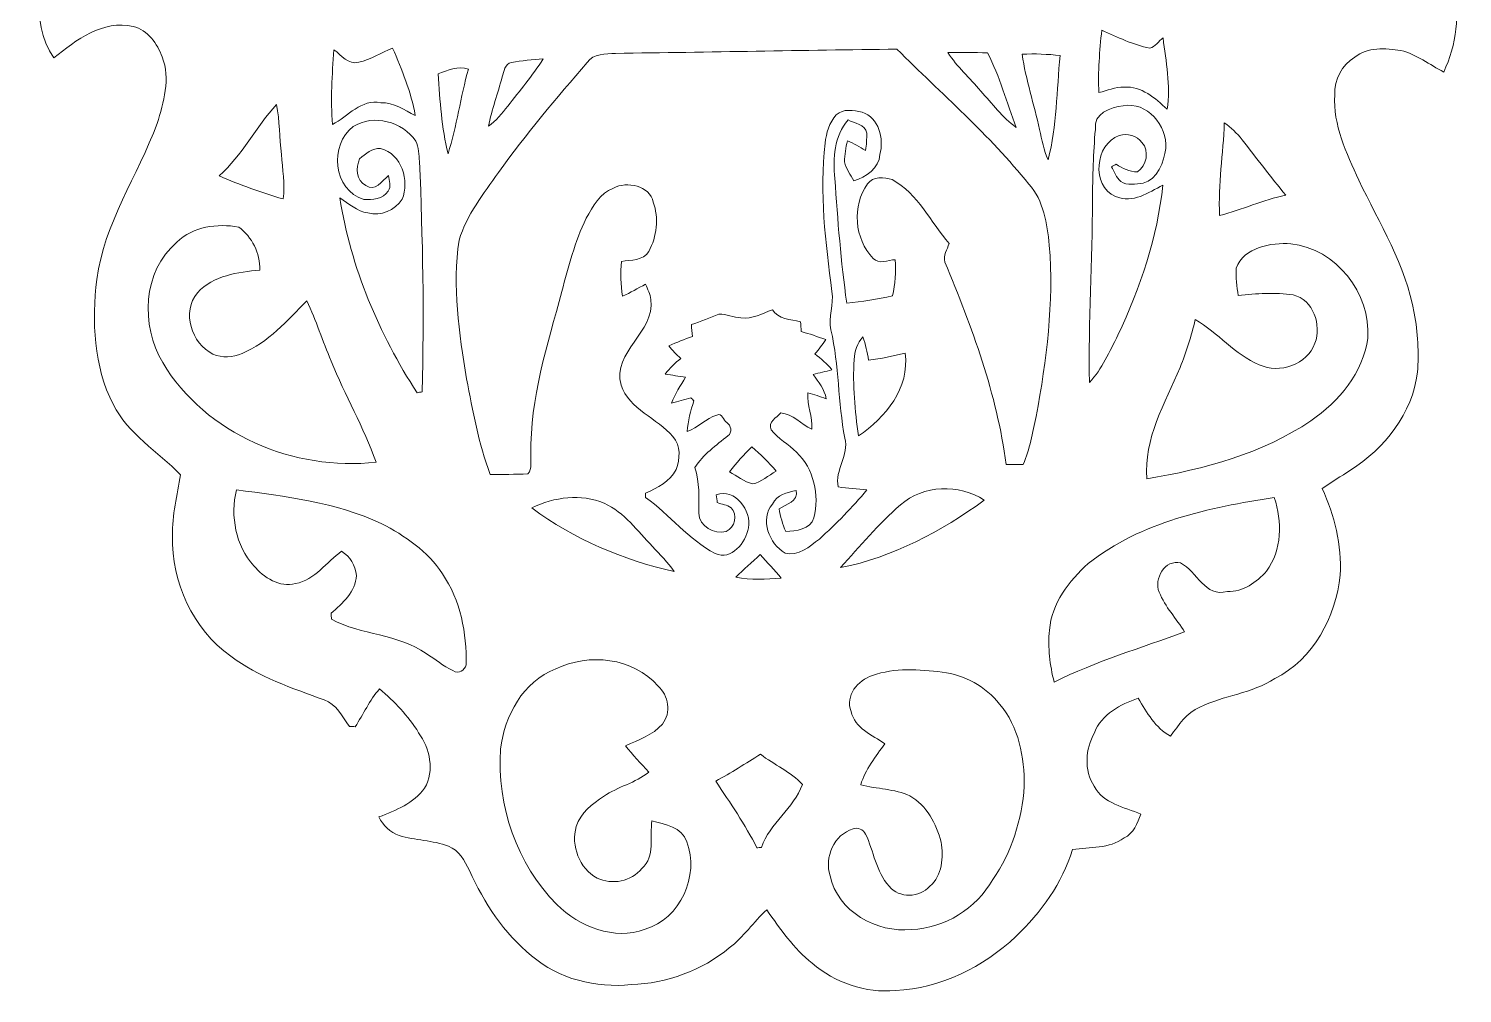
# Model space of a CAD drawing. Header units: centimetres. Extents: x -12.8 to 12.7, y -16.4 to 16.5.
# Drawn here: x -12.77 to 12.68, y -16.42 to 0.7 of the extents above; entities that cross this region are included whole.
import ezdxf

# ---------------------------------------------------------------- set-up
doc = ezdxf.new("R2010")
doc.units = ezdxf.units.CM
doc.header["$MEASUREMENT"] = 0
doc.layers.add('Layer 1', color=7, linetype='Continuous')

msp = doc.modelspace()

# ---------------------------------------------------------------- linework, layer by layer
at = {"layer": 'Layer 1', "color": 250, "lineweight": 9}
for points, knots in [([(-0.75076, 16.33927), (0.03523, 16.51989), (0.88049, 16.08598), (1.27207, 15.39771), (1.27207, 15.39771), (1.56276, 14.95356), (1.58922, 14.40076), (1.53313, 13.88747), (1.53313, 13.88747), (2.05629, 14.15452), (2.63661, 14.37606), (3.23492, 14.32985), (3.23492, 14.32985), (4.1465, 14.26176), (4.99282, 13.48283), (5.01292, 12.54621), (5.01292, 12.54621), (5.04961, 12.04773), (4.75751, 11.62687), (4.45765, 11.26245), (4.45765, 11.26245), (4.93672, 11.23387), (5.41791, 11.29808), (5.89593, 11.23034), (5.89593, 11.23034), (6.5274, 11.1418), (7.16804, 10.97387), (7.69404, 10.59887), (7.69404, 10.59887), (8.34703, 10.18295), (8.79117, 9.48374), (8.97039, 8.73797), (8.97039, 8.73797), (9.04516, 8.27054), (8.98273, 7.79711), (8.92488, 7.3318), (8.92488, 7.3318), (8.88924, 7.02982), (8.88924, 6.67845), (9.10409, 6.43751), (9.10409, 6.43751), (9.25825, 6.22901), (9.53024, 6.11965), (9.60926, 5.85542), (9.60926, 5.85542), (9.4424, 5.76441), (9.2893, 5.63), (9.08997, 5.62365), (9.08997, 5.62365), (8.91782, 5.60636), (8.74672, 5.63176), (8.57563, 5.63988), (8.57563, 5.63988), (8.65923, 5.0839), (8.84091, 4.51875), (9.24873, 4.11235), (9.24873, 4.11235), (9.49144, 3.88657), (9.82728, 3.76274), (10.15854, 3.80896), (10.15854, 3.80896), (10.4644, 3.85376), (10.73674, 4.04038), (10.91454, 4.28944), (10.91454, 4.28944), (11.00591, 4.39704), (11.1181, 4.57484), (11.28672, 4.53145), (11.28672, 4.53145), (11.56295, 4.31766), (11.75804, 3.98535), (11.71711, 3.6241), (11.71711, 3.6241), (11.69736, 3.17502), (11.44018, 2.79613), (11.20488, 2.43171), (11.20488, 2.43171), (11.64091, 2.14208), (12.24311, 1.99498), (12.46465, 1.47075), (12.46465, 1.47075), (12.68267, 0.97227), (12.56484, 0.40994), (12.35423, -0.06842), (12.35423, -0.06842), (12.10199, 0.06175), (11.87128, 0.24696), (11.59188, 0.31505), (11.59188, 0.31505), (11.31883, 0.35421), (11.00274, 0.37819), (10.77237, 0.19546), (10.77237, 0.19546), (10.54589, 0.05928), (10.40478, -0.20636), (10.41889, -0.47094), (10.41889, -0.47094), (10.3815, -1.00999), (10.62879, -1.5074), (10.84222, -1.98577), (10.84222, -1.98577), (11.21511, -2.75306), (11.67443, -3.49778), (11.82859, -4.35009), (11.82859, -4.35009), (11.89632, -4.69475), (11.91149, -5.04823), (11.88786, -5.39854), (11.88786, -5.39854), (11.79472, -6.12668), (11.30683, -6.7525), (10.69617, -7.13491), (10.69617, -7.13491), (10.53002, -7.24392), (10.35821, -7.34411), (10.19594, -7.45912), (10.19594, -7.45912), (10.41219, -7.94101), (10.54448, -8.46453), (10.51414, -8.99652), (10.51414, -8.99652), (10.43935, -9.74124), (10.0386, -10.4863), (9.35456, -10.83591), (9.35456, -10.83591), (8.94675, -11.09484), (8.45004, -11.13506), (8.02036, -11.34214), (8.02036, -11.34214), (7.78505, -11.4381), (7.64606, -11.66035), (7.50248, -11.85755), (7.50248, -11.85755), (7.23013, -11.71079), (7.08126, -11.4388), (6.92886, -11.1841), (6.92886, -11.1841), (6.61136, -11.29169), (6.2794, -11.46702), (6.15028, -11.79511), (6.15028, -11.79511), (5.9873, -12.0865), (5.96331, -12.45798), (6.14781, -12.74726), (6.14781, -12.74726), (6.30797, -13.05594), (6.68368, -13.1145), (6.97719, -13.23903), (6.97719, -13.23903), (6.91087, -13.39954), (6.84949, -13.5851), (6.67733, -13.66377), (6.67733, -13.66377), (6.4131, -13.85921), (6.06985, -13.82076), (5.76222, -13.87015), (5.76222, -13.87015), (5.57807, -14.46669), (5.20378, -14.98387), (4.75787, -15.41355), (4.75787, -15.41355), (4.17473, -15.95224), (3.4219, -16.33853), (2.61898, -16.37275), (2.61898, -16.37275), (2.08558, -16.42144), (1.54336, -16.23199), (1.13837, -15.88627), (1.13837, -15.88627), (0.80887, -15.62874), (0.57569, -15.27561), (0.33121, -14.94224), (0.33121, -14.94224), (0.09626, -15.15285), (-0.07907, -15.42413), (-0.33236, -15.61569), (-0.33236, -15.61569), (-0.8199, -16.01786), (-1.4422, -16.24364), (-2.07262, -16.26657), (-2.07262, -16.26657), (-2.69739, -16.32971), (-3.36414, -16.17202), (-3.84356, -15.75363), (-3.84356, -15.75363), (-4.33674, -15.35781), (-4.68776, -14.81347), (-4.94493, -14.24127), (-4.94493, -14.24127), (-5.03242, -14.07229), (-5.12909, -13.87932), (-5.31889, -13.81088), (-5.31889, -13.81088), (-5.59864, -13.70011), (-5.90873, -13.70893), (-6.19448, -13.61967), (-6.19448, -13.61967), (-6.35288, -13.56394), (-6.47988, -13.44046), (-6.55361, -13.29159), (-6.55361, -13.29159), (-6.25763, -13.17129), (-5.93096, -13.05206), (-5.74328, -12.77795), (-5.74328, -12.77795), (-5.5563, -12.46644), (-5.65296, -12.07592), (-5.8477, -11.79476), (-5.8477, -11.79476), (-6.03185, -11.49631), (-6.27739, -11.24372), (-6.54232, -11.01723), (-6.54232, -11.01723), (-6.72118, -11.21655), (-6.82666, -11.46844), (-6.97518, -11.68892), (-6.97518, -11.68892), (-7.00023, -11.68751), (-7.05032, -11.68504), (-7.07537, -11.68363), (-7.07537, -11.68363), (-7.20872, -11.51677), (-7.30432, -11.28358), (-7.52551, -11.21444), (-7.52551, -11.21444), (-8.09666, -11.0003), (-8.6918, -10.8098), (-9.18392, -10.43727), (-9.18392, -10.43727), (-9.85773, -9.95749), (-10.23837, -9.12211), (-10.21756, -8.30155), (-10.21756, -8.30155), (-10.22603, -7.9336), (-10.13713, -7.57553), (-10.0768, -7.2157), (-10.0768, -7.2157), (-10.47756, -6.80154), (-11.00849, -6.49815), (-11.27272, -5.96651), (-11.27272, -5.96651), (-11.61879, -5.28671), (-11.65019, -4.49261), (-11.56411, -3.74895), (-11.56411, -3.74895), (-11.42794, -2.74953), (-10.83598, -1.90992), (-10.49061, -0.98282), (-10.49061, -0.98282), (-10.3809, -0.60606), (-10.24472, -0.18554), (-10.40206, 0.19898), (-10.40206, 0.19898), (-10.48602, 0.43711), (-10.65924, 0.67559), (-10.9143, 0.74261), (-10.9143, 0.74261), (-11.45722, 0.86079), (-11.92994, 0.4999), (-12.32541, 0.18311), (-12.32541, 0.18311), (-12.77202, 0.84033), (-12.61857, 1.83058), (-11.98145, 2.31424), (-11.98145, 2.31424), (-11.76696, 2.47017), (-11.52672, 2.58588), (-11.27766, 2.67478), (-11.27766, 2.67478), (-11.51014, 2.9697), (-11.75814, 3.28191), (-11.79554, 3.67102), (-11.79554, 3.67102), (-11.86468, 4.04744), (-11.7405, 4.45701), (-11.44946, 4.70995), (-11.44946, 4.70995), (-11.40184, 4.75617), (-11.32422, 4.76746), (-11.2699, 4.72583), (-11.2699, 4.72583), (-10.97955, 4.51451), (-10.76366, 4.19137), (-10.41794, 4.06155), (-10.41794, 4.06155), (-9.72544, 3.90491), (-9.08655, 4.46724), (-8.9151, 5.10471), (-8.9151, 5.10471), (-8.80962, 5.37), (-8.81562, 5.65893), (-8.81245, 5.93938), (-8.81245, 5.93938), (-9.07103, 5.93374), (-9.32926, 5.91575), (-9.5875, 5.91716), (-9.5875, 5.91716), (-9.71167, 5.91363), (-9.81574, 5.99759), (-9.88172, 6.09531), (-9.88172, 6.09531), (-9.70674, 6.3673), (-9.38218, 6.51441), (-9.25412, 6.81921), (-9.25412, 6.81921), (-9.19415, 7.10108), (-9.31798, 7.37519), (-9.37054, 7.64753), (-9.37054, 7.64753), (-9.54869, 8.35238), (-9.33737, 9.09851), (-8.96485, 9.70317), (-8.96485, 9.70317), (-8.39793, 10.571), (-7.44085, 11.15379), (-6.42485, 11.32559), (-6.42485, 11.32559), (-5.9112, 11.41943), (-5.38733, 11.36475), (-4.86838, 11.37428), (-4.86838, 11.37428), (-5.11885, 11.74646), (-5.49209, 12.06925), (-5.53444, 12.54656), (-5.53444, 12.54656), (-5.69177, 13.36359), (-5.03384, 14.10407), (-4.29618, 14.35207), (-4.29618, 14.35207), (-3.97479, 14.45756), (-3.62343, 14.48542), (-3.28899, 14.43815), (-3.28899, 14.43815), (-2.93657, 14.37571), (-2.66881, 14.11818), (-2.34743, 13.97954), (-2.34743, 13.97954), (-2.31321, 14.59726), (-2.28993, 15.29117), (-1.83626, 15.76848), (-1.83626, 15.76848), (-1.56532, 16.09586), (-1.1621, 16.27154), (-0.75076, 16.33927), (-0.75076, 16.33927), (-0.75076, 16.33927), (-0.75076, 16.33927), (-0.75076, 16.33927)], [0, 0, 0, 0, 0.01136364, 0.01136364, 0.01136364, 0.01136364, 0.02272727, 0.02272727, 0.02272727, 0.02272727, 0.03409091, 0.03409091, 0.03409091, 0.03409091, 0.04545455, 0.04545455, 0.04545455, 0.04545455, 0.05681818, 0.05681818, 0.05681818, 0.05681818, 0.06818182, 0.06818182, 0.06818182, 0.06818182, 0.07954545, 0.07954545, 0.07954545, 0.07954545, 0.09090909, 0.09090909, 0.09090909, 0.09090909, 0.10227273, 0.10227273, 0.10227273, 0.10227273, 0.11363636, 0.11363636, 0.11363636, 0.11363636, 0.125, 0.125, 0.125, 0.125, 0.13636364, 0.13636364, 0.13636364, 0.13636364, 0.14772727, 0.14772727, 0.14772727, 0.14772727, 0.15909091, 0.15909091, 0.15909091, 0.15909091, 0.17045455, 0.17045455, 0.17045455, 0.17045455, 0.18181818, 0.18181818, 0.18181818, 0.18181818, 0.19318182, 0.19318182, 0.19318182, 0.19318182, 0.20454545, 0.20454545, 0.20454545, 0.20454545, 0.21590909, 0.21590909, 0.21590909, 0.21590909, 0.22727273, 0.22727273, 0.22727273, 0.22727273, 0.23863636, 0.23863636, 0.23863636, 0.23863636, 0.25, 0.25, 0.25, 0.25, 0.26136364, 0.26136364, 0.26136364, 0.26136364, 0.27272727, 0.27272727, 0.27272727, 0.27272727, 0.28409091, 0.28409091, 0.28409091, 0.28409091, 0.29545455, 0.29545455, 0.29545455, 0.29545455, 0.30681818, 0.30681818, 0.30681818, 0.30681818, 0.31818182, 0.31818182, 0.31818182, 0.31818182, 0.32954545, 0.32954545, 0.32954545, 0.32954545, 0.34090909, 0.34090909, 0.34090909, 0.34090909, 0.35227273, 0.35227273, 0.35227273, 0.35227273, 0.36363636, 0.36363636, 0.36363636, 0.36363636, 0.375, 0.375, 0.375, 0.375, 0.38636364, 0.38636364, 0.38636364, 0.38636364, 0.39772727, 0.39772727, 0.39772727, 0.39772727, 0.40909091, 0.40909091, 0.40909091, 0.40909091, 0.42045455, 0.42045455, 0.42045455, 0.42045455, 0.43181818, 0.43181818, 0.43181818, 0.43181818, 0.44318182, 0.44318182, 0.44318182, 0.44318182, 0.45454545, 0.45454545, 0.45454545, 0.45454545, 0.46590909, 0.46590909, 0.46590909, 0.46590909, 0.47727273, 0.47727273, 0.47727273, 0.47727273, 0.48863636, 0.48863636, 0.48863636, 0.48863636, 0.5, 0.5, 0.5, 0.5, 0.51136364, 0.51136364, 0.51136364, 0.51136364, 0.52272727, 0.52272727, 0.52272727, 0.52272727, 0.53409091, 0.53409091, 0.53409091, 0.53409091, 0.54545455, 0.54545455, 0.54545455, 0.54545455, 0.55681818, 0.55681818, 0.55681818, 0.55681818, 0.56818182, 0.56818182, 0.56818182, 0.56818182, 0.57954545, 0.57954545, 0.57954545, 0.57954545, 0.59090909, 0.59090909, 0.59090909, 0.59090909, 0.60227273, 0.60227273, 0.60227273, 0.60227273, 0.61363636, 0.61363636, 0.61363636, 0.61363636, 0.625, 0.625, 0.625, 0.625, 0.63636364, 0.63636364, 0.63636364, 0.63636364, 0.64772727, 0.64772727, 0.64772727, 0.64772727, 0.65909091, 0.65909091, 0.65909091, 0.65909091, 0.67045455, 0.67045455, 0.67045455, 0.67045455, 0.68181818, 0.68181818, 0.68181818, 0.68181818, 0.69318182, 0.69318182, 0.69318182, 0.69318182, 0.70454545, 0.70454545, 0.70454545, 0.70454545, 0.71590909, 0.71590909, 0.71590909, 0.71590909, 0.72727273, 0.72727273, 0.72727273, 0.72727273, 0.73863636, 0.73863636, 0.73863636, 0.73863636, 0.75, 0.75, 0.75, 0.75, 0.76136364, 0.76136364, 0.76136364, 0.76136364, 0.77272727, 0.77272727, 0.77272727, 0.77272727, 0.78409091, 0.78409091, 0.78409091, 0.78409091, 0.79545455, 0.79545455, 0.79545455, 0.79545455, 0.80681818, 0.80681818, 0.80681818, 0.80681818, 0.81818182, 0.81818182, 0.81818182, 0.81818182, 0.82954545, 0.82954545, 0.82954545, 0.82954545, 0.84090909, 0.84090909, 0.84090909, 0.84090909, 0.85227273, 0.85227273, 0.85227273, 0.85227273, 0.86363636, 0.86363636, 0.86363636, 0.86363636, 0.875, 0.875, 0.875, 0.875, 0.88636364, 0.88636364, 0.88636364, 0.88636364, 0.89772727, 0.89772727, 0.89772727, 0.89772727, 0.90909091, 0.90909091, 0.90909091, 0.90909091, 0.92045455, 0.92045455, 0.92045455, 0.92045455, 0.93181818, 0.93181818, 0.93181818, 0.93181818, 0.94318182, 0.94318182, 0.94318182, 0.94318182, 0.95454545, 0.95454545, 0.95454545, 0.95454545, 0.96590909, 0.96590909, 0.96590909, 0.96590909, 0.97727273, 0.97727273, 0.97727273, 0.97727273, 1, 1, 1, 1]), ([(6.2801, 0.67488), (6.24377, 0.30658), (6.21025, -0.06278), (6.23036, -0.43319), (6.23036, -0.43319), (6.37782, -0.39686), (6.52176, -0.33336), (6.67592, -0.33477), (6.67592, -0.33477), (6.98389, -0.31643), (7.23296, -0.52915), (7.44145, -0.72882), (7.44145, -0.72882), (7.50671, -0.30866), (7.42099, 0.11961), (7.36983, 0.5373), (7.36983, 0.5373), (7.28975, 0.48156), (7.23013, 0.38172), (7.13559, 0.35632), (7.13559, 0.35632), (6.83467, 0.41383), (6.55809, 0.55176), (6.2801, 0.67488), (6.2801, 0.67488), (6.2801, 0.67488), (6.2801, 0.67488), (6.2801, 0.67488)], [0, 0, 0, 0, 0.125, 0.125, 0.125, 0.125, 0.25, 0.25, 0.25, 0.25, 0.375, 0.375, 0.375, 0.375, 0.5, 0.5, 0.5, 0.5, 0.625, 0.625, 0.625, 0.625, 0.75, 0.75, 0.75, 0.75, 1, 1, 1, 1]), ([(-6.91062, 0.10514), (-7.10677, 0.05681), (-7.21542, 0.23144), (-7.35159, 0.32739), (-7.35159, 0.32739), (-7.38511, -0.11428), (-7.41262, -0.55773), (-7.37911, -1.00046), (-7.37911, -1.00046), (-7.10006, -0.85194), (-6.87111, -0.54432), (-6.51798, -0.61276), (-6.51798, -0.61276), (-6.28867, -0.60006), (-6.10558, -0.74787), (-5.90732, -0.83713), (-5.90732, -0.83713), (-5.9807, -0.4212), (-6.14686, -0.02962), (-6.30984, 0.35738), (-6.30984, 0.35738), (-6.50951, 0.27307), (-6.6986, 0.1563), (-6.91062, 0.10514), (-6.91062, 0.10514), (-6.91062, 0.10514), (-6.91062, 0.10514), (-6.91062, 0.10514)], [0, 0, 0, 0, 0.125, 0.125, 0.125, 0.125, 0.25, 0.25, 0.25, 0.25, 0.375, 0.375, 0.375, 0.375, 0.5, 0.5, 0.5, 0.5, 0.625, 0.625, 0.625, 0.625, 0.75, 0.75, 0.75, 0.75, 1, 1, 1, 1]), ([(-2.35413, 0.26389), (-2.52523, 0.24626), (-2.74642, 0.26848), (-2.85438, 0.10197), (-2.85438, 0.10197), (-3.39871, -0.53268), (-3.9441, -1.16838), (-4.43023, -1.84995), (-4.43023, -1.84995), (-4.69728, -2.22672), (-4.99222, -2.60278), (-5.13085, -3.0501), (-5.13085, -3.0501), (-5.25574, -3.8696), (-5.13014, -4.70251), (-4.99609, -5.51319), (-4.99609, -5.51319), (-4.88674, -6.08505), (-4.77948, -6.66149), (-4.58016, -7.21041), (-4.58016, -7.21041), (-4.35721, -7.21076), (-4.1339, -7.21217), (-3.91094, -7.19947), (-3.91094, -7.19947), (-3.8164, -7.11234), (-3.87602, -6.96029), (-3.85379, -6.85587), (-3.85379, -6.85587), (-3.87425, -5.86315), (-3.55958, -4.91277), (-3.30593, -3.96556), (-3.30593, -3.96556), (-3.18951, -3.52353), (-3.07205, -3.07868), (-2.87483, -2.66451), (-2.87483, -2.66451), (-2.75383, -2.45496), (-2.63036, -2.2179), (-2.38906, -2.12829), (-2.38906, -2.12829), (-2.15058, -2.002), (-1.74841, -2.08384), (-1.68174, -2.37629), (-1.68174, -2.37629), (-1.58437, -2.66169), (-1.61471, -2.98836), (-1.76111, -3.25118), (-1.76111, -3.25118), (-1.85672, -3.41981), (-2.08249, -3.40217), (-2.24442, -3.42898), (-2.24442, -3.42898), (-2.26982, -3.6343), (-2.25571, -3.84032), (-2.2289, -4.04458), (-2.2289, -4.04458), (-2.08673, -3.98531), (-1.9562, -3.90312), (-1.81826, -3.83468), (-1.81826, -3.83468), (-1.78122, -3.92252), (-1.73818, -4.01036), (-1.72478, -4.10596), (-1.72478, -4.10596), (-1.64717, -4.6951), (-2.41375, -5.0253), (-2.255, -5.62502), (-2.255, -5.62502), (-2.10895, -6.05647), (-1.60836, -6.21311), (-1.3339, -6.53978), (-1.3339, -6.53978), (-1.1882, -6.70029), (-1.20761, -6.93418), (-1.27746, -7.12327), (-1.27746, -7.12327), (-1.38011, -7.34129), (-1.60977, -7.44747), (-1.81756, -7.54414), (-1.81756, -7.54414), (-1.81791, -7.56283), (-1.81897, -7.60093), (-1.81932, -7.61998), (-1.81932, -7.61998), (-1.38893, -7.92796), (-1.05838, -8.36611), (-0.5846, -8.6127), (-0.5846, -8.6127), (-0.28933, -8.75275), (-0.04309, -8.41444), (0.01018, -8.15938), (0.01018, -8.15938), (0.06804, -7.86234), (-0.23359, -7.44007), (-0.56273, -7.57306), (-0.56273, -7.57306), (-0.55744, -7.61892), (-0.55214, -7.66514), (-0.5465, -7.71171), (-0.5465, -7.71171), (-0.46536, -7.73852), (-0.37223, -7.75157), (-0.30026, -7.80272), (-0.30026, -7.80272), (-0.17855, -7.9209), (-0.23323, -8.15903), (-0.38916, -8.22147), (-0.38916, -8.22147), (-0.5973, -8.28179), (-0.87247, -8.13116), (-0.87599, -7.90079), (-0.87599, -7.90079), (-0.86506, -7.6288), (-0.86083, -7.35258), (-0.94338, -7.08976), (-0.94338, -7.08976), (-0.7938, -6.85587), (-0.56731, -6.695), (-0.35565, -6.5232), (-0.35565, -6.5232), (-0.27768, -6.47169), (-0.29885, -6.33481), (-0.37858, -6.29142), (-0.37858, -6.29142), (-0.43432, -6.25614), (-0.45936, -6.10904), (-0.55285, -6.15666), (-0.55285, -6.15666), (-0.74582, -6.2184), (-0.88905, -6.37962), (-1.07955, -6.44876), (-1.07955, -6.44876), (-1.06156, -6.2632), (-1.02134, -6.0794), (-0.96031, -5.90337), (-0.96031, -5.90337), (-0.97865, -5.88573), (-0.99664, -5.86844), (-1.01428, -5.85151), (-1.01428, -5.85151), (-1.12858, -5.88432), (-1.24218, -5.91783), (-1.35754, -5.94605), (-1.35754, -5.94605), (-1.29862, -5.77919), (-1.19702, -5.63455), (-1.10777, -5.48391), (-1.10777, -5.48391), (-1.22807, -5.46557), (-1.34872, -5.45075), (-1.46831, -5.42994), (-1.46831, -5.42994), (-1.39211, -5.32269), (-1.29439, -5.2345), (-1.19314, -5.15124), (-1.19314, -5.15124), (-1.27146, -5.08528), (-1.34378, -5.01225), (-1.40304, -4.92899), (-1.40304, -4.92899), (-1.26793, -4.86338), (-1.12717, -4.81152), (-0.98606, -4.76072), (-0.98606, -4.76072), (-0.99276, -4.68981), (-0.99911, -4.61996), (-1.00511, -4.55011), (-1.00511, -4.55011), (-0.83754, -4.50037), (-0.67632, -4.43122), (-0.51546, -4.3642), (-0.51546, -4.3642), (-0.38211, -4.3582), (-0.25757, -4.42452), (-0.12493, -4.43087), (-0.12493, -4.43087), (0.0758, -4.45945), (0.2536, -4.35644), (0.43281, -4.28694), (0.43281, -4.28694), (0.54111, -4.45839), (0.75349, -4.45557), (0.93199, -4.49966), (0.93199, -4.49966), (0.93622, -4.55787), (0.94011, -4.61608), (0.94469, -4.67429), (0.94469, -4.67429), (1.09145, -4.71556), (1.23679, -4.76389), (1.37967, -4.81822), (1.37967, -4.81822), (1.32216, -4.90712), (1.25761, -4.99179), (1.18846, -5.07187), (1.18846, -5.07187), (1.29571, -5.15795), (1.40507, -5.24508), (1.48973, -5.35515), (1.48973, -5.35515), (1.38037, -5.38549), (1.26607, -5.40771), (1.15742, -5.43558), (1.15742, -5.43558), (1.24773, -5.5714), (1.36344, -5.69876), (1.38778, -5.86703), (1.38778, -5.86703), (1.28018, -5.83281), (1.17541, -5.78836), (1.06464, -5.76473), (1.06464, -5.76473), (1.03606, -5.98063), (1.16024, -6.18876), (1.13166, -6.4089), (1.13166, -6.4089), (0.94998, -6.31576), (0.79406, -6.14184), (0.58486, -6.11962), (0.58486, -6.11962), (0.50795, -6.19617), (0.34356, -6.28684), (0.41341, -6.41631), (0.41341, -6.41631), (0.533, -6.57823), (0.71997, -6.67383), (0.85897, -6.81847), (0.85897, -6.81847), (1.17153, -7.10599), (1.26889, -7.57977), (1.17117, -7.98123), (1.17117, -7.98123), (1.10238, -8.18901), (0.85262, -8.21618), (0.66882, -8.225), (0.66882, -8.225), (0.61555, -8.09447), (0.57533, -7.95794), (0.5517, -7.8193), (0.5517, -7.8193), (0.68611, -7.74346), (0.88754, -7.69301), (0.85756, -7.49616), (0.85756, -7.49616), (0.69704, -7.52579), (0.50972, -7.57236), (0.43422, -7.73781), (0.43422, -7.73781), (0.20351, -8.01051), (0.37672, -8.44407), (0.65753, -8.60564), (0.65753, -8.60564), (0.89424, -8.67691), (1.09215, -8.48852), (1.26642, -8.35941), (1.26642, -8.35941), (1.56523, -8.08459), (1.8538, -7.79708), (2.11168, -7.48346), (2.11168, -7.48346), (1.94094, -7.4757), (1.7709, -7.45206), (1.60192, -7.43336), (1.60192, -7.43336), (1.53454, -7.13139), (1.80159, -6.86716), (1.71869, -6.56729), (1.71869, -6.56729), (1.59592, -5.93194), (1.62026, -5.27754), (1.47209, -4.64642), (1.47209, -4.64642), (1.42129, -4.41888), (1.52748, -4.19275), (1.48973, -3.96485), (1.48973, -3.96485), (1.37579, -3.09314), (1.26713, -2.20837), (1.37014, -1.33031), (1.37014, -1.33031), (1.38778, -1.15074), (1.44352, -0.96448), (1.56805, -0.82936), (1.56805, -0.82936), (1.68941, -0.71259), (1.87779, -0.74611), (2.02525, -0.78174), (2.02525, -0.78174), (2.32546, -0.86993), (2.4186, -1.2594), (2.34063, -1.52963), (2.34063, -1.52963), (2.32899, -1.78222), (2.09192, -1.92827), (1.87885, -2.00164), (1.87885, -2.00164), (1.82487, -1.88946), (1.74021, -1.78857), (1.71551, -1.66474), (1.71551, -1.66474), (1.71198, -1.53668), (1.73774, -1.4118), (1.76419, -1.28762), (1.76419, -1.28762), (1.87638, -1.33489), (1.98256, -1.39557), (2.08628, -1.46013), (2.08628, -1.46013), (2.10462, -1.35959), (2.10921, -1.25446), (2.10815, -1.15321), (2.10815, -1.15321), (2.08452, -0.99834), (1.88414, -0.97577), (1.77619, -0.91756), (1.77619, -0.91756), (1.53418, -1.20754), (1.50208, -1.59666), (1.54371, -1.9579), (1.54371, -1.9579), (1.58851, -2.69662), (1.65272, -3.43498), (1.75185, -4.16876), (1.75185, -4.16876), (2.0256, -4.14512), (2.29654, -4.0982), (2.56571, -4.04246), (2.56571, -4.04246), (2.60804, -3.8308), (2.63238, -3.61419), (2.61227, -3.39864), (2.61227, -3.39864), (2.48527, -3.40605), (2.3237, -3.48825), (2.21998, -3.37536), (2.21998, -3.37536), (1.88943, -3.03387), (1.84251, -2.43944), (2.12262, -2.05421), (2.12262, -2.05421), (2.21751, -1.91486), (2.42177, -1.93426), (2.56006, -1.9773), (2.56006, -1.9773), (3.01902, -2.22778), (3.24163, -2.73154), (3.57112, -3.11254), (3.57112, -3.11254), (3.53655, -3.21732), (3.45612, -3.32633), (3.49633, -3.44098), (3.49633, -3.44098), (3.97611, -4.59668), (4.42202, -5.78377), (4.58112, -7.03261), (4.58112, -7.03261), (4.68237, -7.0319), (4.78397, -7.03226), (4.88592, -7.03331), (4.88592, -7.03331), (5.00234, -6.76132), (5.05596, -6.46852), (5.11488, -6.1803), (5.11488, -6.1803), (5.30467, -5.18017), (5.43132, -4.15782), (5.34983, -3.139), (5.34983, -3.139), (5.30855, -2.75906), (5.25352, -2.35266), (4.98435, -2.05774), (4.98435, -2.05774), (4.28656, -1.18355), (3.43213, -0.45119), (2.64438, 0.33798), (2.64438, 0.33798), (0.97856, 0.31858), (-0.68796, 0.28436), (-2.35413, 0.26389), (-2.35413, 0.26389), (-2.35413, 0.26389), (-2.35413, 0.26389), (-2.35413, 0.26389)], [0, 0, 0, 0, 0.01030928, 0.01030928, 0.01030928, 0.01030928, 0.02061856, 0.02061856, 0.02061856, 0.02061856, 0.03092784, 0.03092784, 0.03092784, 0.03092784, 0.04123711, 0.04123711, 0.04123711, 0.04123711, 0.05154639, 0.05154639, 0.05154639, 0.05154639, 0.06185567, 0.06185567, 0.06185567, 0.06185567, 0.07216495, 0.07216495, 0.07216495, 0.07216495, 0.08247423, 0.08247423, 0.08247423, 0.08247423, 0.09278351, 0.09278351, 0.09278351, 0.09278351, 0.10309278, 0.10309278, 0.10309278, 0.10309278, 0.11340206, 0.11340206, 0.11340206, 0.11340206, 0.12371134, 0.12371134, 0.12371134, 0.12371134, 0.13402062, 0.13402062, 0.13402062, 0.13402062, 0.1443299, 0.1443299, 0.1443299, 0.1443299, 0.15463918, 0.15463918, 0.15463918, 0.15463918, 0.16494845, 0.16494845, 0.16494845, 0.16494845, 0.17525773, 0.17525773, 0.17525773, 0.17525773, 0.18556701, 0.18556701, 0.18556701, 0.18556701, 0.19587629, 0.19587629, 0.19587629, 0.19587629, 0.20618557, 0.20618557, 0.20618557, 0.20618557, 0.21649485, 0.21649485, 0.21649485, 0.21649485, 0.22680412, 0.22680412, 0.22680412, 0.22680412, 0.2371134, 0.2371134, 0.2371134, 0.2371134, 0.24742268, 0.24742268, 0.24742268, 0.24742268, 0.25773196, 0.25773196, 0.25773196, 0.25773196, 0.26804124, 0.26804124, 0.26804124, 0.26804124, 0.27835052, 0.27835052, 0.27835052, 0.27835052, 0.28865979, 0.28865979, 0.28865979, 0.28865979, 0.29896907, 0.29896907, 0.29896907, 0.29896907, 0.30927835, 0.30927835, 0.30927835, 0.30927835, 0.31958763, 0.31958763, 0.31958763, 0.31958763, 0.32989691, 0.32989691, 0.32989691, 0.32989691, 0.34020619, 0.34020619, 0.34020619, 0.34020619, 0.35051546, 0.35051546, 0.35051546, 0.35051546, 0.36082474, 0.36082474, 0.36082474, 0.36082474, 0.37113402, 0.37113402, 0.37113402, 0.37113402, 0.3814433, 0.3814433, 0.3814433, 0.3814433, 0.39175258, 0.39175258, 0.39175258, 0.39175258, 0.40206186, 0.40206186, 0.40206186, 0.40206186, 0.41237113, 0.41237113, 0.41237113, 0.41237113, 0.42268041, 0.42268041, 0.42268041, 0.42268041, 0.43298969, 0.43298969, 0.43298969, 0.43298969, 0.44329897, 0.44329897, 0.44329897, 0.44329897, 0.45360825, 0.45360825, 0.45360825, 0.45360825, 0.46391753, 0.46391753, 0.46391753, 0.46391753, 0.4742268, 0.4742268, 0.4742268, 0.4742268, 0.48453608, 0.48453608, 0.48453608, 0.48453608, 0.49484536, 0.49484536, 0.49484536, 0.49484536, 0.50515464, 0.50515464, 0.50515464, 0.50515464, 0.51546392, 0.51546392, 0.51546392, 0.51546392, 0.5257732, 0.5257732, 0.5257732, 0.5257732, 0.53608247, 0.53608247, 0.53608247, 0.53608247, 0.54639175, 0.54639175, 0.54639175, 0.54639175, 0.55670103, 0.55670103, 0.55670103, 0.55670103, 0.56701031, 0.56701031, 0.56701031, 0.56701031, 0.57731959, 0.57731959, 0.57731959, 0.57731959, 0.58762887, 0.58762887, 0.58762887, 0.58762887, 0.59793814, 0.59793814, 0.59793814, 0.59793814, 0.60824742, 0.60824742, 0.60824742, 0.60824742, 0.6185567, 0.6185567, 0.6185567, 0.6185567, 0.62886598, 0.62886598, 0.62886598, 0.62886598, 0.63917526, 0.63917526, 0.63917526, 0.63917526, 0.64948454, 0.64948454, 0.64948454, 0.64948454, 0.65979381, 0.65979381, 0.65979381, 0.65979381, 0.67010309, 0.67010309, 0.67010309, 0.67010309, 0.68041237, 0.68041237, 0.68041237, 0.68041237, 0.69072165, 0.69072165, 0.69072165, 0.69072165, 0.70103093, 0.70103093, 0.70103093, 0.70103093, 0.71134021, 0.71134021, 0.71134021, 0.71134021, 0.72164948, 0.72164948, 0.72164948, 0.72164948, 0.73195876, 0.73195876, 0.73195876, 0.73195876, 0.74226804, 0.74226804, 0.74226804, 0.74226804, 0.75257732, 0.75257732, 0.75257732, 0.75257732, 0.7628866, 0.7628866, 0.7628866, 0.7628866, 0.77319588, 0.77319588, 0.77319588, 0.77319588, 0.78350515, 0.78350515, 0.78350515, 0.78350515, 0.79381443, 0.79381443, 0.79381443, 0.79381443, 0.80412371, 0.80412371, 0.80412371, 0.80412371, 0.81443299, 0.81443299, 0.81443299, 0.81443299, 0.82474227, 0.82474227, 0.82474227, 0.82474227, 0.83505155, 0.83505155, 0.83505155, 0.83505155, 0.84536082, 0.84536082, 0.84536082, 0.84536082, 0.8556701, 0.8556701, 0.8556701, 0.8556701, 0.86597938, 0.86597938, 0.86597938, 0.86597938, 0.87628866, 0.87628866, 0.87628866, 0.87628866, 0.88659794, 0.88659794, 0.88659794, 0.88659794, 0.89690722, 0.89690722, 0.89690722, 0.89690722, 0.90721649, 0.90721649, 0.90721649, 0.90721649, 0.91752577, 0.91752577, 0.91752577, 0.91752577, 0.92783505, 0.92783505, 0.92783505, 0.92783505, 0.93814433, 0.93814433, 0.93814433, 0.93814433, 0.94845361, 0.94845361, 0.94845361, 0.94845361, 0.95876289, 0.95876289, 0.95876289, 0.95876289, 0.96907216, 0.96907216, 0.96907216, 0.96907216, 0.97938144, 0.97938144, 0.97938144, 0.97938144, 1, 1, 1, 1]), ([(3.54925, 0.27871), (3.70906, 0.02365), (3.93766, -0.17673), (4.13133, -0.40497), (4.13133, -0.40497), (4.33736, -0.6244), (4.51692, -0.87452), (4.7621, -1.05408), (4.7621, -1.05408), (4.59876, -0.60958), (4.46788, -0.14886), (4.25304, 0.27412), (4.25304, 0.27412), (4.01774, 0.27483), (3.78349, 0.28683), (3.54925, 0.27871), (3.54925, 0.27871), (3.54925, 0.27871), (3.54925, 0.27871), (3.54925, 0.27871)], [0, 0, 0, 0, 0.16666667, 0.16666667, 0.16666667, 0.16666667, 0.33333333, 0.33333333, 0.33333333, 0.33333333, 0.5, 0.5, 0.5, 0.5, 0.66666667, 0.66666667, 0.66666667, 0.66666667, 1, 1, 1, 1]), ([(4.86829, 0.24802), (4.93073, -0.20671), (5.08207, -0.64169), (5.17485, -1.09042), (5.17485, -1.09042), (5.21754, -1.27139), (5.25034, -1.4566), (5.32654, -1.62805), (5.32654, -1.62805), (5.49129, -1.02586), (5.47506, -0.39121), (5.54386, 0.22615), (5.54386, 0.22615), (5.31914, 0.24802), (5.09371, 0.26072), (4.86829, 0.24802), (4.86829, 0.24802), (4.86829, 0.24802), (4.86829, 0.24802), (4.86829, 0.24802)], [0, 0, 0, 0, 0.16666667, 0.16666667, 0.16666667, 0.16666667, 0.33333333, 0.33333333, 0.33333333, 0.33333333, 0.5, 0.5, 0.5, 0.5, 0.66666667, 0.66666667, 0.66666667, 0.66666667, 1, 1, 1, 1]), ([(-5.50339, -0.10194), (-5.46917, -0.57678), (-5.44024, -1.05585), (-5.32559, -1.51975), (-5.32559, -1.51975), (-5.16965, -1.02904), (-5.10298, -0.51257), (-4.96539, -0.01551), (-4.96539, -0.01551), (-5.14919, 0.03953), (-5.33476, -0.02962), (-5.50339, -0.10194), (-5.50339, -0.10194), (-5.50339, -0.10194), (-5.50339, -0.10194), (-5.50339, -0.10194)], [0, 0, 0, 0, 0.2, 0.2, 0.2, 0.2, 0.4, 0.4, 0.4, 0.4, 0.6, 0.6, 0.6, 0.6, 1, 1, 1, 1]), ([(-4.20057, 0.10162), (-4.31523, 0.0808), (-4.3371, -0.06348), (-4.36285, -0.15203), (-4.36285, -0.15203), (-4.44364, -0.44519), (-4.54629, -0.73306), (-4.60875, -1.03115), (-4.60875, -1.03115), (-4.47221, -0.93555), (-4.37026, -0.80185), (-4.26584, -0.67449), (-4.26584, -0.67449), (-4.05346, -0.39792), (-3.82451, -0.13263), (-3.6386, 0.16335), (-3.6386, 0.16335), (-3.82663, 0.1503), (-4.01536, 0.13407), (-4.20057, 0.10162), (-4.20057, 0.10162), (-4.20057, 0.10162), (-4.20057, 0.10162), (-4.20057, 0.10162)], [0, 0, 0, 0, 0.14285714, 0.14285714, 0.14285714, 0.14285714, 0.28571429, 0.28571429, 0.28571429, 0.28571429, 0.42857143, 0.42857143, 0.42857143, 0.42857143, 0.57142857, 0.57142857, 0.57142857, 0.57142857, 0.71428571, 0.71428571, 0.71428571, 0.71428571, 1, 1, 1, 1]), ([(-9.39135, -1.90851), (-9.02447, -2.07573), (-8.64029, -2.20132), (-8.25576, -2.32091), (-8.25576, -2.32091), (-8.21449, -2.05809), (-8.2674, -1.79209), (-8.28469, -1.52928), (-8.28469, -1.52928), (-8.32244, -1.23506), (-8.31574, -0.93661), (-8.36936, -0.64416), (-8.36936, -0.64416), (-8.74013, -1.03927), (-8.97719, -1.54797), (-9.39135, -1.90851), (-9.39135, -1.90851), (-9.39135, -1.90851), (-9.39135, -1.90851), (-9.39135, -1.90851)], [0, 0, 0, 0, 0.16666667, 0.16666667, 0.16666667, 0.16666667, 0.33333333, 0.33333333, 0.33333333, 0.33333333, 0.5, 0.5, 0.5, 0.5, 0.66666667, 0.66666667, 0.66666667, 0.66666667, 1, 1, 1, 1]), ([(6.65793, -0.66673), (6.43532, -0.6939), (6.1277, -0.80326), (6.16686, -1.08866), (6.16686, -1.08866), (6.13158, -1.50458), (6.12135, -1.92227), (6.115, -2.33925), (6.115, -2.33925), (6.11536, -3.41981), (6.04127, -4.50002), (6.06209, -5.58093), (6.06209, -5.58093), (6.28504, -5.33645), (6.42016, -5.02989), (6.56867, -4.73849), (6.56867, -4.73849), (6.96237, -3.89747), (7.26929, -3.00212), (7.36595, -2.07538), (7.36595, -2.07538), (7.10701, -2.2119), (6.8382, -2.40346), (6.5274, -2.27681), (6.5274, -2.27681), (6.08537, -2.08384), (6.16051, -1.34936), (6.59196, -1.19343), (6.59196, -1.19343), (6.73519, -1.14686), (6.90381, -1.19802), (6.99412, -1.31796), (6.99412, -1.31796), (7.13136, -1.46683), (7.07667, -1.73142), (6.91299, -1.84078), (6.91299, -1.84078), (6.77187, -1.84078), (6.65193, -1.7734), (6.53551, -1.70496), (6.53551, -1.70496), (6.51541, -1.71554), (6.47448, -1.73706), (6.45437, -1.748), (6.45437, -1.748), (6.50235, -1.83831), (6.53939, -1.94026), (6.61947, -2.00905), (6.61947, -2.00905), (6.72884, -2.09689), (6.88829, -2.04504), (7.01494, -2.04186), (7.01494, -2.04186), (7.27458, -1.97519), (7.38853, -1.66051), (7.41605, -1.42309), (7.41605, -1.42309), (7.44674, -1.01528), (7.08408, -0.5863), (6.65793, -0.66673), (6.65793, -0.66673), (6.65793, -0.66673), (6.65793, -0.66673), (6.65793, -0.66673)], [0, 0, 0, 0, 0.05882353, 0.05882353, 0.05882353, 0.05882353, 0.11764706, 0.11764706, 0.11764706, 0.11764706, 0.17647059, 0.17647059, 0.17647059, 0.17647059, 0.23529412, 0.23529412, 0.23529412, 0.23529412, 0.29411765, 0.29411765, 0.29411765, 0.29411765, 0.35294118, 0.35294118, 0.35294118, 0.35294118, 0.41176471, 0.41176471, 0.41176471, 0.41176471, 0.47058824, 0.47058824, 0.47058824, 0.47058824, 0.52941176, 0.52941176, 0.52941176, 0.52941176, 0.58823529, 0.58823529, 0.58823529, 0.58823529, 0.64705882, 0.64705882, 0.64705882, 0.64705882, 0.70588235, 0.70588235, 0.70588235, 0.70588235, 0.76470588, 0.76470588, 0.76470588, 0.76470588, 0.82352941, 0.82352941, 0.82352941, 0.82352941, 0.88235294, 0.88235294, 0.88235294, 0.88235294, 1, 1, 1, 1]), ([(-7.00764, -1.03609), (-7.44261, -1.34971), (-7.36359, -2.17133), (-6.82349, -2.32796), (-6.82349, -2.32796), (-6.67461, -2.34278), (-6.47812, -2.32303), (-6.39133, -2.1798), (-6.39133, -2.1798), (-6.32889, -2.09972), (-6.37017, -1.99565), (-6.38392, -1.90675), (-6.38392, -1.90675), (-6.49575, -1.99565), (-6.62875, -2.20379), (-6.7875, -2.08173), (-6.7875, -2.08173), (-6.95578, -1.98718), (-6.96777, -1.76916), (-6.8958, -1.60759), (-6.8958, -1.60759), (-6.78891, -1.5261), (-6.66826, -1.4118), (-6.52257, -1.42626), (-6.52257, -1.42626), (-6.14933, -1.52257), (-6.00434, -1.99741), (-6.14227, -2.32726), (-6.14227, -2.32726), (-6.27174, -2.52023), (-6.51657, -2.63876), (-6.74799, -2.5675), (-6.74799, -2.5675), (-6.94096, -2.54069), (-7.08807, -2.40381), (-7.24647, -2.30362), (-7.24647, -2.30362), (-7.05279, -3.54081), (-6.55149, -4.71274), (-5.87698, -5.76226), (-5.87698, -5.76226), (-5.8537, -5.75767), (-5.80749, -5.7485), (-5.7842, -5.74391), (-5.7842, -5.74391), (-5.74928, -4.38184), (-5.77503, -3.0187), (-5.83147, -1.65733), (-5.83147, -1.65733), (-5.847, -1.53563), (-5.84559, -1.40651), (-5.89674, -1.29362), (-5.89674, -1.29362), (-6.13028, -0.94966), (-6.64851, -0.80679), (-7.00764, -1.03609), (-7.00764, -1.03609), (-7.00764, -1.03609), (-7.00764, -1.03609), (-7.00764, -1.03609)], [0, 0, 0, 0, 0.0625, 0.0625, 0.0625, 0.0625, 0.125, 0.125, 0.125, 0.125, 0.1875, 0.1875, 0.1875, 0.1875, 0.25, 0.25, 0.25, 0.25, 0.3125, 0.3125, 0.3125, 0.3125, 0.375, 0.375, 0.375, 0.375, 0.4375, 0.4375, 0.4375, 0.4375, 0.5, 0.5, 0.5, 0.5, 0.5625, 0.5625, 0.5625, 0.5625, 0.625, 0.625, 0.625, 0.625, 0.6875, 0.6875, 0.6875, 0.6875, 0.75, 0.75, 0.75, 0.75, 0.8125, 0.8125, 0.8125, 0.8125, 0.875, 0.875, 0.875, 0.875, 1, 1, 1, 1]), ([(8.45639, -0.96942), (8.43804, -1.51799), (8.34631, -2.06268), (8.37243, -2.61301), (8.37243, -2.61301), (8.77107, -2.51635), (9.14536, -2.33643), (9.54859, -2.25247), (9.54859, -2.25247), (9.27836, -1.93321), (9.03247, -1.59489), (8.77107, -1.26928), (8.77107, -1.26928), (8.68217, -1.15357), (8.57598, -1.05232), (8.45639, -0.96942), (8.45639, -0.96942), (8.45639, -0.96942), (8.45639, -0.96942), (8.45639, -0.96942)], [0, 0, 0, 0, 0.16666667, 0.16666667, 0.16666667, 0.16666667, 0.33333333, 0.33333333, 0.33333333, 0.33333333, 0.5, 0.5, 0.5, 0.5, 0.66666667, 0.66666667, 0.66666667, 0.66666667, 1, 1, 1, 1]), ([(-10.14171, -3.08961), (-10.75237, -3.60678), (-10.78693, -4.5674), (-10.39148, -5.22603), (-10.39148, -5.22603), (-9.62948, -6.50097), (-8.05503, -7.16031), (-6.60406, -6.99204), (-6.60406, -6.99204), (-6.82595, -6.37538), (-7.15369, -5.80424), (-7.40028, -5.19816), (-7.40028, -5.19816), (-7.55374, -4.84609), (-7.66909, -4.4785), (-7.83067, -4.12995), (-7.83067, -4.12995), (-8.17956, -4.4785), (-8.51682, -4.87114), (-8.9839, -5.06234), (-8.9839, -5.06234), (-9.14546, -5.13325), (-9.33773, -5.14595), (-9.50177, -5.07681), (-9.50177, -5.07681), (-9.87641, -4.88313), (-10.06621, -4.32821), (-9.77447, -3.98602), (-9.77447, -3.98602), (-9.49331, -3.67593), (-9.05763, -3.62266), (-8.66569, -3.58315), (-8.66569, -3.58315), (-8.66146, -3.28505), (-8.80504, -2.99577), (-9.04352, -2.81974), (-9.04352, -2.81974), (-9.42275, -2.75377), (-9.85384, -2.8088), (-10.14171, -3.08961), (-10.14171, -3.08961), (-10.14171, -3.08961), (-10.14171, -3.08961), (-10.14171, -3.08961)], [0, 0, 0, 0, 0.08333333, 0.08333333, 0.08333333, 0.08333333, 0.16666667, 0.16666667, 0.16666667, 0.16666667, 0.25, 0.25, 0.25, 0.25, 0.33333333, 0.33333333, 0.33333333, 0.33333333, 0.41666667, 0.41666667, 0.41666667, 0.41666667, 0.5, 0.5, 0.5, 0.5, 0.58333333, 0.58333333, 0.58333333, 0.58333333, 0.66666667, 0.66666667, 0.66666667, 0.66666667, 0.75, 0.75, 0.75, 0.75, 0.83333333, 0.83333333, 0.83333333, 0.83333333, 1, 1, 1, 1]), ([(8.66523, -3.55246), (8.661, -3.71297), (8.67687, -3.87525), (8.70333, -4.03435), (8.70333, -4.03435), (9.02754, -3.9959), (9.35738, -3.97861), (9.68194, -4.02483), (9.68194, -4.02483), (10.03613, -4.1102), (10.18606, -4.56175), (10.06576, -4.88066), (10.06576, -4.88066), (9.93452, -5.26519), (9.43217, -5.42923), (9.07763, -5.26413), (9.07763, -5.26413), (8.64088, -5.08669), (8.34738, -4.69228), (7.94169, -4.46333), (7.94169, -4.46333), (7.86901, -4.75119), (7.78329, -5.03659), (7.67287, -5.31246), (7.67287, -5.31246), (7.40793, -5.94288), (7.02129, -6.57717), (7.08232, -7.28802), (7.08232, -7.28802), (8.10079, -7.11763), (9.13125, -6.84528), (9.99415, -6.2565), (9.99415, -6.2565), (10.49297, -5.91571), (10.92513, -5.40912), (11.00309, -4.79035), (11.00309, -4.79035), (11.06377, -3.99872), (10.439, -3.20038), (9.63961, -3.11713), (9.63961, -3.11713), (9.28154, -3.09667), (8.81374, -3.1704), (8.66523, -3.55246), (8.66523, -3.55246), (8.66523, -3.55246), (8.66523, -3.55246), (8.66523, -3.55246)], [0, 0, 0, 0, 0.07692308, 0.07692308, 0.07692308, 0.07692308, 0.15384615, 0.15384615, 0.15384615, 0.15384615, 0.23076923, 0.23076923, 0.23076923, 0.23076923, 0.30769231, 0.30769231, 0.30769231, 0.30769231, 0.38461538, 0.38461538, 0.38461538, 0.38461538, 0.46153846, 0.46153846, 0.46153846, 0.46153846, 0.53846154, 0.53846154, 0.53846154, 0.53846154, 0.61538462, 0.61538462, 0.61538462, 0.61538462, 0.69230769, 0.69230769, 0.69230769, 0.69230769, 0.76923077, 0.76923077, 0.76923077, 0.76923077, 0.84615385, 0.84615385, 0.84615385, 0.84615385, 1, 1, 1, 1]), ([(1.8859, -5.17171), (1.85309, -5.62467), (1.90072, -6.0794), (1.95999, -6.52849), (1.95999, -6.52849), (2.44188, -6.20182), (2.8758, -5.67794), (2.79043, -5.05776), (2.79043, -5.05776), (2.57523, -5.10432), (2.3618, -5.16394), (2.14167, -5.18158), (2.14167, -5.18158), (2.11874, -5.04188), (2.08769, -4.90359), (2.03936, -4.7706), (2.03936, -4.7706), (1.94199, -4.88172), (1.88837, -5.02177), (1.8859, -5.17171), (1.8859, -5.17171), (1.8859, -5.17171), (1.8859, -5.17171), (1.8859, -5.17171)], [0, 0, 0, 0, 0.14285714, 0.14285714, 0.14285714, 0.14285714, 0.28571429, 0.28571429, 0.28571429, 0.28571429, 0.42857143, 0.42857143, 0.42857143, 0.42857143, 0.57142857, 0.57142857, 0.57142857, 0.57142857, 0.71428571, 0.71428571, 0.71428571, 0.71428571, 1, 1, 1, 1]), ([(-0.32989, -7.16419), (-0.19654, -7.24039), (-0.0699, -7.34023), (0.08039, -7.37974), (0.08039, -7.37974), (0.23667, -7.34517), (0.36155, -7.22911), (0.50125, -7.15432), (0.50125, -7.15432), (0.3739, -6.99345), (0.21903, -6.85728), (0.06804, -6.72005), (0.06804, -6.72005), (-0.07413, -6.85904), (-0.20607, -7.00862), (-0.32989, -7.16419), (-0.32989, -7.16419), (-0.32989, -7.16419), (-0.32989, -7.16419), (-0.32989, -7.16419)], [0, 0, 0, 0, 0.16666667, 0.16666667, 0.16666667, 0.16666667, 0.33333333, 0.33333333, 0.33333333, 0.33333333, 0.5, 0.5, 0.5, 0.5, 0.66666667, 0.66666667, 0.66666667, 0.66666667, 1, 1, 1, 1]), ([(2.7047, -7.75192), (2.32017, -8.09129), (1.98503, -8.48323), (1.64354, -8.86529), (1.64354, -8.86529), (2.57558, -8.67973), (3.43142, -8.22288), (4.19448, -7.66867), (4.19448, -7.66867), (3.74716, -7.37127), (3.11498, -7.39773), (2.7047, -7.75192), (2.7047, -7.75192), (2.7047, -7.75192), (2.7047, -7.75192), (2.7047, -7.75192)], [0, 0, 0, 0, 0.2, 0.2, 0.2, 0.2, 0.4, 0.4, 0.4, 0.4, 0.6, 0.6, 0.6, 0.6, 1, 1, 1, 1]), ([(-9.08373, -7.48663), (-9.1952, -7.95054), (-9.09713, -8.47229), (-8.77576, -8.83213), (-8.77576, -8.83213), (-8.59971, -9.04203), (-8.31926, -9.22406), (-8.03175, -9.14892), (-8.03175, -9.14892), (-7.68532, -9.08331), (-7.48882, -8.76263), (-7.21542, -8.57566), (-7.21542, -8.57566), (-7.0662, -8.66244), (-6.96954, -8.83354), (-6.95331, -9.00322), (-6.95331, -9.00322), (-6.96989, -9.28968), (-7.19708, -9.50135), (-7.40204, -9.67597), (-7.40204, -9.67597), (-7.40028, -9.70208), (-7.39675, -9.75394), (-7.39499, -9.77969), (-7.39499, -9.77969), (-6.86441, -10.07002), (-6.21, -10.0351), (-5.71187, -10.39176), (-5.71187, -10.39176), (-5.55384, -10.48948), (-5.41026, -10.61366), (-5.2395, -10.6895), (-5.2395, -10.6895), (-5.13508, -10.76923), (-5.02819, -10.68315), (-5.00597, -10.59108), (-5.00597, -10.59108), (-4.99256, -10.0291), (-5.10263, -9.44384), (-5.42719, -8.9743), (-5.42719, -8.9743), (-5.684, -8.57178), (-6.09429, -8.29767), (-6.51163, -8.08318), (-6.51163, -8.08318), (-7.31632, -7.70536), (-8.21202, -7.59741), (-9.08373, -7.48663), (-9.08373, -7.48663), (-9.08373, -7.48663), (-9.08373, -7.48663), (-9.08373, -7.48663)], [0, 0, 0, 0, 0.07142857, 0.07142857, 0.07142857, 0.07142857, 0.14285714, 0.14285714, 0.14285714, 0.14285714, 0.21428571, 0.21428571, 0.21428571, 0.21428571, 0.28571429, 0.28571429, 0.28571429, 0.28571429, 0.35714286, 0.35714286, 0.35714286, 0.35714286, 0.42857143, 0.42857143, 0.42857143, 0.42857143, 0.5, 0.5, 0.5, 0.5, 0.57142857, 0.57142857, 0.57142857, 0.57142857, 0.64285714, 0.64285714, 0.64285714, 0.64285714, 0.71428571, 0.71428571, 0.71428571, 0.71428571, 0.78571429, 0.78571429, 0.78571429, 0.78571429, 0.85714286, 0.85714286, 0.85714286, 0.85714286, 1, 1, 1, 1]), ([(-3.83686, -7.80625), (-3.09144, -8.36223), (-2.21726, -8.72912), (-1.31309, -8.93373), (-1.31309, -8.93373), (-1.42245, -8.7711), (-1.5625, -8.6321), (-1.69656, -8.49064), (-1.69656, -8.49064), (-1.9629, -8.21547), (-2.19221, -7.88598), (-2.55204, -7.72194), (-2.55204, -7.72194), (-2.96409, -7.55119), (-3.44457, -7.60728), (-3.83686, -7.80625), (-3.83686, -7.80625), (-3.83686, -7.80625), (-3.83686, -7.80625), (-3.83686, -7.80625)], [0, 0, 0, 0, 0.16666667, 0.16666667, 0.16666667, 0.16666667, 0.33333333, 0.33333333, 0.33333333, 0.33333333, 0.5, 0.5, 0.5, 0.5, 0.66666667, 0.66666667, 0.66666667, 0.66666667, 1, 1, 1, 1]), ([(6.03986, -8.79332), (5.69908, -9.09812), (5.39181, -9.50205), (5.35194, -9.97372), (5.35194, -9.97372), (5.32055, -10.28346), (5.35865, -10.59637), (5.43555, -10.89729), (5.43555, -10.89729), (6.17674, -10.52405), (6.97543, -10.29333), (7.75189, -10.00758), (7.75189, -10.00758), (7.60443, -9.77016), (7.40582, -9.56132), (7.29998, -9.30097), (7.29998, -9.30097), (7.19874, -9.06814), (7.40546, -8.71218), (7.68098, -8.78098), (7.68098, -8.78098), (7.97555, -8.93337), (8.11419, -9.40116), (8.51072, -9.28862), (8.51072, -9.28862), (8.78941, -9.29921), (9.02895, -9.12352), (9.20745, -8.92808), (9.20745, -8.92808), (9.47909, -8.5552), (9.48897, -8.04543), (9.34326, -7.62069), (9.34326, -7.62069), (8.18828, -7.7999), (6.97754, -8.04861), (6.03986, -8.79332), (6.03986, -8.79332), (6.03986, -8.79332), (6.03986, -8.79332), (6.03986, -8.79332)], [0, 0, 0, 0, 0.09090909, 0.09090909, 0.09090909, 0.09090909, 0.18181818, 0.18181818, 0.18181818, 0.18181818, 0.27272727, 0.27272727, 0.27272727, 0.27272727, 0.36363636, 0.36363636, 0.36363636, 0.36363636, 0.45454545, 0.45454545, 0.45454545, 0.45454545, 0.54545455, 0.54545455, 0.54545455, 0.54545455, 0.63636364, 0.63636364, 0.63636364, 0.63636364, 0.72727273, 0.72727273, 0.72727273, 0.72727273, 0.81818182, 0.81818182, 0.81818182, 0.81818182, 1, 1, 1, 1]), ([(-0.2163, -9.03392), (0.04758, -9.09248), (0.32028, -9.07025), (0.58803, -9.05438), (0.58803, -9.05438), (0.47444, -8.90515), (0.34003, -8.77357), (0.21479, -8.63457), (0.21479, -8.63457), (0.07192, -8.76828), (-0.07554, -8.89774), (-0.2163, -9.03392), (-0.2163, -9.03392), (-0.2163, -9.03392), (-0.2163, -9.03392), (-0.2163, -9.03392)], [0, 0, 0, 0, 0.2, 0.2, 0.2, 0.2, 0.4, 0.4, 0.4, 0.4, 0.6, 0.6, 0.6, 0.6, 1, 1, 1, 1]), ([(-3.41423, -10.66375), (-3.99455, -10.88459), (-4.3251, -11.4956), (-4.39284, -12.0865), (-4.39284, -12.0865), (-4.46374, -13.09051), (-4.10603, -14.12767), (-3.39589, -14.84628), (-3.39589, -14.84628), (-2.9916, -15.23751), (-2.38306, -15.48834), (-1.82638, -15.28373), (-1.82638, -15.28373), (-1.20231, -15.10346), (-0.85589, -14.32841), (-1.08625, -13.73468), (-1.08625, -13.73468), (-1.17303, -13.47292), (-1.47431, -13.41824), (-1.70714, -13.35932), (-1.70714, -13.35932), (-1.74806, -13.63872), (-1.64188, -13.99291), (-1.88353, -14.20493), (-1.88353, -14.20493), (-2.07509, -14.43636), (-2.41234, -14.50338), (-2.67976, -14.37638), (-2.67976, -14.37638), (-2.99548, -14.20387), (-3.14824, -13.80136), (-3.05016, -13.45916), (-3.05016, -13.45916), (-2.97502, -13.21786), (-2.76512, -13.05911), (-2.56298, -12.92611), (-2.56298, -12.92611), (-2.31215, -12.75149), (-1.99889, -12.69081), (-1.76217, -12.49326), (-1.76217, -12.49326), (-1.90223, -12.34015), (-2.04898, -12.19269), (-2.17316, -12.02653), (-2.17316, -12.02653), (-1.94174, -11.92634), (-1.69021, -11.83815), (-1.51946, -11.64271), (-1.51946, -11.64271), (-1.36001, -11.44445), (-1.4101, -11.13118), (-1.59672, -10.96749), (-1.59672, -10.96749), (-2.04087, -10.45914), (-2.82368, -10.37588), (-3.41423, -10.66375), (-3.41423, -10.66375), (-3.41423, -10.66375), (-3.41423, -10.66375), (-3.41423, -10.66375)], [0, 0, 0, 0, 0.0625, 0.0625, 0.0625, 0.0625, 0.125, 0.125, 0.125, 0.125, 0.1875, 0.1875, 0.1875, 0.1875, 0.25, 0.25, 0.25, 0.25, 0.3125, 0.3125, 0.3125, 0.3125, 0.375, 0.375, 0.375, 0.375, 0.4375, 0.4375, 0.4375, 0.4375, 0.5, 0.5, 0.5, 0.5, 0.5625, 0.5625, 0.5625, 0.5625, 0.625, 0.625, 0.625, 0.625, 0.6875, 0.6875, 0.6875, 0.6875, 0.75, 0.75, 0.75, 0.75, 0.8125, 0.8125, 0.8125, 0.8125, 0.875, 0.875, 0.875, 0.875, 1, 1, 1, 1]), ([(2.20728, -10.77946), (1.95117, -10.86307), (1.7201, -11.13647), (1.83052, -11.41834), (1.83052, -11.41834), (1.89261, -11.71538), (2.20658, -11.83779), (2.43024, -11.99019), (2.43024, -11.99019), (2.26549, -12.22091), (2.08169, -12.44351), (2.00091, -12.7215), (2.00091, -12.7215), (2.28878, -12.79629), (2.60169, -12.78888), (2.87403, -12.91729), (2.87403, -12.91729), (3.17425, -13.08381), (3.34499, -13.41436), (3.42754, -13.73644), (3.42754, -13.73644), (3.47199, -14.00491), (3.45188, -14.33193), (3.22928, -14.52067), (3.22928, -14.52067), (3.04795, -14.72881), (2.68318, -14.73657), (2.50432, -14.52032), (2.50432, -14.52032), (2.27149, -14.26244), (2.23233, -13.89802), (2.08769, -13.59357), (2.08769, -13.59357), (2.0503, -13.51137), (1.94905, -13.47151), (1.86544, -13.50396), (1.86544, -13.50396), (1.52819, -13.60063), (1.35109, -14.00949), (1.45622, -14.3344), (1.45622, -14.3344), (1.59133, -14.96729), (2.28595, -15.35499), (2.90331, -15.28796), (2.90331, -15.28796), (3.49527, -15.27138), (4.05161, -14.91084), (4.34688, -14.4039), (4.34688, -14.4039), (4.68167, -13.91636), (4.86335, -13.33251), (4.90462, -12.74479), (4.90462, -12.74479), (4.90639, -12.23573), (4.81149, -11.68469), (4.46647, -11.28887), (4.46647, -11.28887), (4.21847, -10.97561), (3.84452, -10.7657), (3.44694, -10.71984), (3.44694, -10.71984), (3.03702, -10.66904), (2.60381, -10.64117), (2.20728, -10.77946), (2.20728, -10.77946), (2.20728, -10.77946), (2.20728, -10.77946), (2.20728, -10.77946)], [0, 0, 0, 0, 0.05555556, 0.05555556, 0.05555556, 0.05555556, 0.11111111, 0.11111111, 0.11111111, 0.11111111, 0.16666667, 0.16666667, 0.16666667, 0.16666667, 0.22222222, 0.22222222, 0.22222222, 0.22222222, 0.27777778, 0.27777778, 0.27777778, 0.27777778, 0.33333333, 0.33333333, 0.33333333, 0.33333333, 0.38888889, 0.38888889, 0.38888889, 0.38888889, 0.44444444, 0.44444444, 0.44444444, 0.44444444, 0.5, 0.5, 0.5, 0.5, 0.55555556, 0.55555556, 0.55555556, 0.55555556, 0.61111111, 0.61111111, 0.61111111, 0.61111111, 0.66666667, 0.66666667, 0.66666667, 0.66666667, 0.72222222, 0.72222222, 0.72222222, 0.72222222, 0.77777778, 0.77777778, 0.77777778, 0.77777778, 0.83333333, 0.83333333, 0.83333333, 0.83333333, 0.88888889, 0.88888889, 0.88888889, 0.88888889, 1, 1, 1, 1]), ([(-0.57296, -12.65624), (-0.31472, -13.04112), (-0.05155, -13.42565), (0.15835, -13.84051), (0.15835, -13.84051), (0.17846, -13.83804), (0.21903, -13.83381), (0.23914, -13.83169), (0.23914, -13.83169), (0.3866, -13.40236), (0.81487, -13.13461), (0.96551, -12.71551), (0.96551, -12.71551), (0.76231, -12.48373), (0.45997, -12.36626), (0.22114, -12.17681), (0.22114, -12.17681), (-0.03885, -12.34403), (-0.30344, -12.50419), (-0.57296, -12.65624)], [0, 0, 0, 0, 0.16666667, 0.16666667, 0.16666667, 0.16666667, 0.33333333, 0.33333333, 0.33333333, 0.33333333, 0.5, 0.5, 0.5, 0.5, 0.66666667, 0.66666667, 0.66666667, 0.66666667, 1, 1, 1, 1])]:
    msp.add_open_spline(points, degree=3, knots=knots, dxfattribs=at)

doc.saveas('drawing.dxf')
